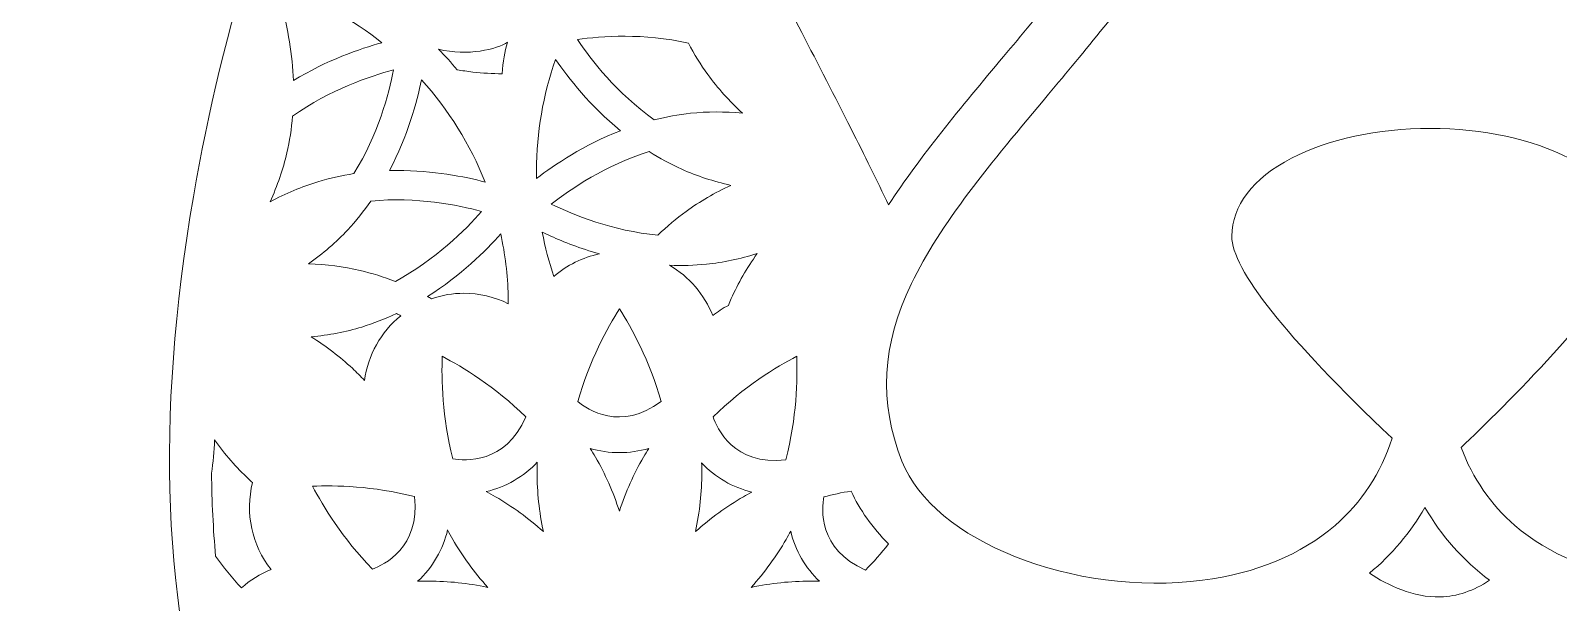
# Model space of a CAD drawing. Header units: millimetres. Extents: x -883 to 1566, y 87 to 598.
# Drawn here: x 89.8 to 274.2, y 395.2 to 464.2 of the extents above; entities that cross this region are included whole.
import ezdxf

# ---------------------------------------------------------------- set-up
doc = ezdxf.new("R2010")
doc.units = ezdxf.units.MM
doc.header["$MEASUREMENT"] = 0
doc.layers.add('Layer 3', color=7, linetype='Continuous')

msp = doc.modelspace()

# ---------------------------------------------------------------- linework, layer by layer
at = {"layer": 'Layer 3', "lineweight": 0}
for points, knots in [([(512.06, 244.42), (500.81, 258.41), (483.74, 265.96), (471.4, 269.82), (458.09, 273.99), (447.55, 274.84), (447.12, 274.9), (447.12, 274.9), (441.19, 275.35), (441.19, 275.35), (441.19, 275.35), (446.17, 272.12), (446.17, 272.12), (446.48, 271.92), (477.17, 251.62), (479.07, 228.7), (479.8, 219.87), (476.13, 211.67), (468.15, 204.32), (459.71, 196.54), (449.96, 193.81), (439.17, 196.2), (428.79, 198.5), (419.85, 204.95), (414.18, 209.96), (407.5, 215.87), (402.65, 222.25), (401.31, 225.5), (401.31, 225.5), (401.04, 226.16), (401.04, 226.16), (401.99, 237.75), (400.88, 248.96), (397.72, 259.52), (395.04, 268.44), (390.91, 276.92), (385.43, 284.71), (382.09, 289.47), (378.67, 293.36), (375.65, 296.42), (373.01, 311.06), (369.09, 324.76), (363.94, 337.36), (363.94, 337.36), (363.95, 337.37), (363.95, 337.37), (363.95, 337.37), (363.93, 337.38), (363.93, 337.38), (363.83, 337.61), (363.74, 337.84), (363.65, 338.07), (363.65, 338.07), (363.6, 338.65), (363.6, 338.65), (367.24, 339.27), (376.9, 341.25), (383.05, 345.72), (386.78, 348.43), (396.12, 356.72), (402.34, 375.11), (406.72, 388.05), (408.55, 402.95), (407.81, 419.6), (407.79, 421.03), (407.7, 422.45), (407.56, 423.87), (407.11, 430.37), (406.29, 437.13), (405.08, 444.13), (397.99, 485.36), (380.06, 523.48), (354.62, 551.48), (341.42, 566), (326.63, 577.35), (310.65, 585.21), (293.75, 593.52), (275.83, 597.76), (257.38, 597.82), (257.38, 597.82), (257.15, 597.82), (257.15, 597.82), (257.15, 597.82), (257.15, 597.82), (257.15, 597.82), (238.7, 597.76), (220.78, 593.52), (203.89, 585.21), (187.9, 577.35), (173.11, 566), (159.91, 551.48), (134.47, 523.48), (116.54, 485.36), (109.45, 444.13), (104.83, 417.32), (105.76, 394.1), (112.19, 375.11), (118.42, 356.72), (127.75, 348.43), (131.48, 345.72), (137.63, 341.25), (147.29, 339.27), (150.93, 338.65), (150.93, 338.65), (150.89, 338.23), (150.89, 338.23), (146.07, 324.81), (142.28, 311.04), (139.52, 297.06), (136.34, 293.91), (132.68, 289.81), (129.1, 284.71), (123.62, 276.92), (119.49, 268.44), (116.81, 259.52), (113.47, 248.36), (112.41, 236.48), (113.67, 224.19), (116.08, 200.65), (124.5, 184.75), (129.53, 175.25), (131.43, 171.66), (132.93, 168.83), (133.11, 167.36), (133.11, 167.24), (132.98, 166.18), (128.83, 163.16), (125.88, 161.03), (121.81, 158.54), (117.5, 155.91), (106.71, 149.32), (94.48, 141.86), (92.07, 135.15), (89.8, 128.81), (89.79, 123.78), (92.07, 120.21), (93.82, 117.47), (96.88, 115.77), (100.94, 115.26), (107.33, 107.82), (124.42, 109.01), (130.47, 109.69), (130.43, 109.28), (130.42, 108.82), (130.43, 108.34), (130.27, 106.94), (130.58, 106.33), (130.79, 105.92), (130.79, 105.92), (130.8, 105.93), (130.8, 105.93), (131.09, 104.91), (131.57, 103.84), (132.34, 102.79), (135.92, 97.9), (144.05, 95.72), (156.52, 96.3), (162.68, 91.24), (169.88, 89.82), (176.04, 89.82), (180.92, 89.82), (185.14, 90.71), (187.67, 91.4), (190.59, 92.2), (194.99, 92.16), (199.65, 92.13), (207.86, 92.07), (216.34, 92.01), (220, 96.38), (220, 96.38), (220.08, 96.49), (220.08, 96.49), (229.9, 110.69), (217.41, 135.42), (212.89, 143.4), (220.39, 142.9), (241.04, 141.67), (257.27, 141.98), (273.49, 141.67), (294.14, 142.9), (301.64, 143.4), (297.12, 135.42), (284.63, 110.69), (294.45, 96.49), (294.45, 96.49), (294.53, 96.38), (294.53, 96.38), (298.19, 92.01), (306.67, 92.07), (314.88, 92.13), (319.54, 92.16), (323.94, 92.2), (326.86, 91.4), (332.59, 89.84), (346.97, 87.24), (358.01, 96.3), (370.48, 95.72), (378.61, 97.9), (382.19, 102.79), (383.01, 103.9), (383.5, 105.03), (383.78, 106.11), (383.95, 106.51), (384.06, 107.01), (384.05, 107.68), (384.12, 108.42), (384.11, 109.1), (384.06, 109.69), (390.12, 109.01), (407.2, 107.82), (413.59, 115.26), (417.65, 115.77), (420.71, 117.47), (422.46, 120.21), (424.74, 123.78), (424.73, 128.81), (422.46, 135.15), (421.29, 138.42), (417.78, 141.86), (413.25, 145.3), (419.04, 143.81), (427.23, 142.02), (436.51, 140.95), (441.35, 140.4), (446.77, 140.01), (452.49, 140.01), (466.56, 140.01), (482.39, 142.37), (495.49, 150.39), (511.06, 159.93), (520.48, 175.88), (523.51, 197.8), (526.04, 216.14), (522.19, 231.82), (512.06, 244.42)], [0, 0, 0, 0, 1, 1, 1, 2, 2, 2, 3, 3, 3, 4, 4, 4, 5, 5, 5, 6, 6, 6, 7, 7, 7, 8, 8, 8, 9, 9, 9, 10, 10, 10, 11, 11, 11, 12, 12, 12, 13, 13, 13, 14, 14, 14, 15, 15, 15, 16, 16, 16, 17, 17, 17, 18, 18, 18, 19, 19, 19, 20, 20, 20, 21, 21, 21, 22, 22, 22, 23, 23, 23, 24, 24, 24, 25, 25, 25, 26, 26, 26, 27, 27, 27, 28, 28, 28, 29, 29, 29, 30, 30, 30, 31, 31, 31, 32, 32, 32, 33, 33, 33, 34, 34, 34, 35, 35, 35, 36, 36, 36, 37, 37, 37, 38, 38, 38, 39, 39, 39, 40, 40, 40, 41, 41, 41, 42, 42, 42, 43, 43, 43, 44, 44, 44, 45, 45, 45, 46, 46, 46, 47, 47, 47, 48, 48, 48, 49, 49, 49, 50, 50, 50, 51, 51, 51, 52, 52, 52, 53, 53, 53, 54, 54, 54, 55, 55, 55, 56, 56, 56, 57, 57, 57, 58, 58, 58, 59, 59, 59, 60, 60, 60, 61, 61, 61, 62, 62, 62, 63, 63, 63, 64, 64, 64, 65, 65, 65, 66, 66, 66, 67, 67, 67, 68, 68, 68, 69, 69, 69, 70, 70, 70, 71, 71, 71, 72, 72, 72, 73, 73, 73, 74, 74, 74, 75, 75, 75, 76, 76, 76, 77, 77, 77, 78, 78, 78, 78]), ([(251.18, 505.14), (250.43, 502.76), (250.06, 500.4), (250.06, 498.11), (250.06, 488.81), (256.27, 481.44), (256.53, 481.13), (256.53, 481.13), (258.07, 479.33), (258.07, 479.33), (258.07, 479.33), (259.61, 481.13), (259.61, 481.13), (259.87, 481.44), (266.09, 488.82), (266.09, 498.11), (266.09, 500.4), (265.71, 502.76), (264.96, 505.14), (266.2, 505.01), (267.42, 505.28), (268.55, 505.93), (269.47, 506.45), (270.13, 507.11), (270.59, 507.82), (272, 502.47), (274.19, 497.29), (277.44, 491.58), (281.51, 484.41), (287.3, 476.33), (296.82, 464.58), (299.09, 461.77), (301.32, 459.11), (303.48, 456.54), (303.48, 456.54), (303.51, 456.5), (303.51, 456.5), (310.52, 448.13), (316.58, 440.9), (320.05, 433.67), (323.63, 426.24), (323.99, 419.44), (321.2, 412.27), (317.43, 402.63), (300.48, 395.92), (284.91, 397.91), (278.5, 398.73), (272.97, 401.01), (268.92, 404.52), (266.01, 407.03), (263.84, 410.18), (262.43, 413.9), (265.02, 416.37), (269.51, 420.75), (273.58, 425.25), (279.77, 432.09), (282.66, 436.59), (282.66, 439.39), (282.66, 443.03), (280.1, 446.37), (275.47, 448.79), (271.04, 451.1), (265.09, 452.38), (258.71, 452.38), (252.33, 452.38), (246.37, 451.1), (241.95, 448.79), (237.31, 446.37), (234.76, 443.03), (234.76, 439.39), (234.76, 435.4), (241.27, 427.2), (254.1, 415.02), (252.73, 410.81), (250.42, 407.28), (247.22, 404.52), (243.17, 401.01), (237.64, 398.73), (231.23, 397.91), (215.66, 395.92), (198.71, 402.63), (194.95, 412.27), (192.15, 419.44), (192.51, 426.24), (196.09, 433.67), (199.57, 440.9), (205.62, 448.13), (212.64, 456.5), (214.8, 459.08), (217.03, 461.75), (219.32, 464.58), (228.24, 475.59), (233.62, 482.99), (237.65, 489.77), (237.65, 489.77), (237.69, 489.75), (237.69, 489.75), (237.69, 489.75), (238.69, 491.5), (238.69, 491.5), (238.75, 491.61), (238.81, 491.72), (238.89, 491.9), (238.89, 491.9), (238.93, 492.01), (238.93, 492.01), (242, 497.49), (244.15, 502.63), (245.54, 507.84), (246, 507.12), (246.66, 506.46), (247.59, 505.93), (248.72, 505.28), (249.94, 505.01), (251.18, 505.14)], [0, 0, 0, 0, 1, 1, 1, 2, 2, 2, 3, 3, 3, 4, 4, 4, 5, 5, 5, 6, 6, 6, 7, 7, 7, 8, 8, 8, 9, 9, 9, 10, 10, 10, 11, 11, 11, 12, 12, 12, 13, 13, 13, 14, 14, 14, 15, 15, 15, 16, 16, 16, 17, 17, 17, 18, 18, 18, 19, 19, 19, 20, 20, 20, 21, 21, 21, 22, 22, 22, 23, 23, 23, 24, 24, 24, 25, 25, 25, 26, 26, 26, 27, 27, 27, 28, 28, 28, 29, 29, 29, 30, 30, 30, 31, 31, 31, 32, 32, 32, 33, 33, 33, 34, 34, 34, 35, 35, 35, 36, 36, 36, 37, 37, 37, 38, 38, 38, 38]), ([(203.5, 472.01), (208.57, 472.76), (213.87, 473.69), (218.73, 475.34), (218.78, 475.36), (218.83, 475.38), (218.88, 475.39), (217.3, 473.37), (215.62, 471.25), (213.82, 469.03), (211.6, 466.28), (209.38, 463.63), (207.22, 461.05), (202.03, 454.86), (197.11, 448.99), (193.34, 443.15), (191.94, 446.09), (190.45, 449.11), (188.81, 452.35), (186.85, 456.23), (184.82, 460.15), (182.86, 463.94), (182.86, 463.94), (181.44, 466.68), (181.44, 466.68), (179.94, 469.59), (178.4, 472.57), (176.93, 475.57), (185.14, 471.4), (194.3, 470.65), (203.5, 472.01)], [0, 0, 0, 0, 1, 1, 1, 2, 2, 2, 3, 3, 3, 4, 4, 4, 5, 5, 5, 6, 6, 6, 7, 7, 7, 8, 8, 8, 9, 9, 9, 10, 10, 10, 10]), ([(120.47, 469.2), (124.73, 467.69), (128.66, 465.52), (132.19, 462.71), (129.57, 461.99), (125.54, 460.61), (121.51, 458.14), (121.39, 461.23), (120.88, 464.38), (119.99, 467.56), (120.15, 468.11), (120.31, 468.65), (120.47, 469.2)], [0, 0, 0, 0, 1, 1, 1, 2, 2, 2, 3, 3, 3, 4, 4, 4, 4]), ([(155.79, 463.1), (158.7, 463.51), (163.8, 463.88), (169.18, 462.67), (169.89, 461.33), (170.67, 460.06), (171.53, 458.88), (172.73, 457.24), (174.12, 455.67), (175.7, 454.22), (173.56, 454.42), (171.47, 454.42), (169.44, 454.21), (168, 454.06), (166.52, 453.79), (165.06, 453.42), (160.56, 456.62), (157.43, 460.66), (155.79, 463.1)], [0, 0, 0, 0, 1, 1, 1, 2, 2, 2, 3, 3, 3, 4, 4, 4, 5, 5, 5, 6, 6, 6, 6]), ([(143.17, 459.18), (142.51, 459.26), (141.89, 459.35), (141.28, 459.44), (140.56, 460.3), (139.81, 461.14), (139.02, 461.94), (142.52, 461.04), (146.13, 461.96), (147.35, 462.77), (147.01, 461.67), (146.79, 460.41), (146.7, 458.98), (145.53, 458.98), (144.35, 459.04), (143.17, 459.18)], [0, 0, 0, 0, 1, 1, 1, 2, 2, 2, 3, 3, 3, 4, 4, 4, 5, 5, 5, 5]), ([(120.73, 449.45), (121.06, 450.85), (121.29, 452.33), (121.42, 453.85), (125.92, 457.06), (130.76, 458.69), (133.6, 459.44), (133.04, 456.55), (131.73, 451.62), (128.82, 446.93), (127.33, 446.7), (125.87, 446.37), (124.47, 445.95), (122.52, 445.36), (120.59, 444.55), (118.7, 443.53), (119.59, 445.49), (120.27, 447.47), (120.73, 449.45)], [0, 0, 0, 0, 1, 1, 1, 2, 2, 2, 3, 3, 3, 4, 4, 4, 5, 5, 5, 6, 6, 6, 6]), ([(153.15, 460.7), (154.69, 458.46), (157.32, 455.11), (160.97, 452.11), (156.57, 450.38), (153.03, 448.02), (150.87, 446.36), (150.86, 446.67), (150.86, 446.98), (150.86, 447.28), (150.86, 451.89), (151.63, 456.39), (153.15, 460.7)], [0, 0, 0, 0, 1, 1, 1, 2, 2, 2, 3, 3, 3, 4, 4, 4, 4]), ([(136.97, 458.25), (140.24, 454.65), (142.86, 450.44), (144.65, 445.92), (142.19, 446.56), (138.38, 447.31), (134.04, 447.31), (133.73, 447.31), (133.42, 447.3), (133.1, 447.3), (135.3, 451.48), (136.42, 455.59), (136.97, 458.25)], [0, 0, 0, 0, 1, 1, 1, 2, 2, 2, 3, 3, 3, 4, 4, 4, 4]), ([(165.5, 439.51), (160, 440.03), (155.28, 441.97), (152.64, 443.26), (154.95, 445.07), (159.18, 447.94), (164.45, 449.59), (165.74, 448.77), (167.06, 448.06), (168.37, 447.47), (170.23, 446.64), (172.22, 445.99), (174.32, 445.52), (172.37, 444.63), (170.56, 443.58), (168.91, 442.38), (167.73, 441.53), (166.59, 440.56), (165.5, 439.51)], [0, 0, 0, 0, 1, 1, 1, 2, 2, 2, 3, 3, 3, 4, 4, 4, 5, 5, 5, 6, 6, 6, 6]), ([(144.22, 442.38), (142.29, 440.16), (138.68, 436.54), (133.82, 433.93), (132.4, 434.48), (130.97, 434.93), (129.57, 435.26), (127.58, 435.72), (125.5, 435.99), (123.35, 436.05), (125.1, 437.3), (126.68, 438.67), (128.08, 440.16), (129.07, 441.22), (130.01, 442.39), (130.87, 443.63), (136.37, 444.15), (141.38, 443.15), (144.22, 442.38)], [0, 0, 0, 0, 1, 1, 1, 2, 2, 2, 3, 3, 3, 4, 4, 4, 5, 5, 5, 6, 6, 6, 6]), ([(146.54, 439.67), (146.61, 439.36), (146.67, 439.06), (146.72, 438.76), (147.2, 436.29), (147.45, 433.77), (147.45, 431.24), (145.77, 432.08), (143.93, 432.5), (142.08, 432.5), (140.76, 432.5), (139.44, 432.29), (138.17, 431.85), (138.01, 431.94), (137.86, 432.03), (137.71, 432.11), (141.71, 434.64), (144.73, 437.63), (146.54, 439.67)], [0, 0, 0, 0, 1, 1, 1, 2, 2, 2, 3, 3, 3, 4, 4, 4, 5, 5, 5, 6, 6, 6, 6]), ([(151.55, 439.86), (151.89, 439.7), (152.24, 439.54), (152.6, 439.38), (154.11, 438.7), (156.12, 437.91), (158.46, 437.26), (156.42, 436.84), (154.52, 435.9), (152.94, 434.53), (152.35, 436.28), (151.89, 438.06), (151.55, 439.86)], [0, 0, 0, 0, 1, 1, 1, 2, 2, 2, 3, 3, 3, 4, 4, 4, 4]), ([(171.35, 436.01), (173.37, 436.22), (175.43, 436.65), (177.48, 437.29), (176.23, 435.54), (175.19, 433.72), (174.36, 431.86), (174.24, 431.61), (174.13, 431.34), (174.01, 431.05), (173.34, 430.7), (172.71, 430.29), (172.12, 429.83), (171.12, 432.36), (169.27, 434.51), (166.9, 435.88), (168.41, 435.82), (169.9, 435.86), (171.35, 436.01)], [0, 0, 0, 0, 1, 1, 1, 2, 2, 2, 3, 3, 3, 4, 4, 4, 5, 5, 5, 6, 6, 6, 6]), ([(129.79, 428.44), (131.18, 428.87), (132.58, 429.41), (133.95, 430.05), (134.12, 429.97), (134.3, 429.89), (134.47, 429.8), (132.07, 427.85), (130.51, 425.03), (130.1, 421.98), (129.62, 422.5), (129.13, 422.99), (128.63, 423.46), (127.14, 424.85), (125.47, 426.12), (123.65, 427.25), (125.78, 427.45), (127.84, 427.85), (129.79, 428.44)], [0, 0, 0, 0, 1, 1, 1, 2, 2, 2, 3, 3, 3, 4, 4, 4, 5, 5, 5, 6, 6, 6, 6]), ([(155.84, 419.46), (157.22, 424.37), (159.43, 428.37), (160.86, 430.64), (162.29, 428.37), (164.51, 424.36), (165.89, 419.46), (160.99, 415.81), (157.02, 418.48), (155.84, 419.46)], [0, 0, 0, 0, 1, 1, 1, 2, 2, 2, 3, 3, 3, 3]), ([(139.48, 424.91), (141.88, 423.64), (145.86, 421.24), (149.55, 417.61), (147.1, 411.87), (142.19, 412.3), (140.76, 412.56), (139.46, 417.56), (139.37, 422.2), (139.48, 424.91)], [0, 0, 0, 0, 1, 1, 1, 2, 2, 2, 3, 3, 3, 3]), ([(182.25, 424.91), (182.36, 422.17), (182.26, 417.47), (180.93, 412.43), (174.64, 411.68), (172.6, 416.32), (172.16, 417.59), (175.85, 421.23), (179.84, 423.64), (182.25, 424.91)], [0, 0, 0, 0, 1, 1, 1, 2, 2, 2, 3, 3, 3, 3]), ([(112.12, 400.81), (111.84, 404.04), (111.67, 407.4), (111.63, 410.81), (111.84, 412.12), (111.96, 413.46), (112, 414.83), (113.25, 413.08), (114.63, 411.5), (116.12, 410.11), (116.27, 409.96), (116.43, 409.82), (116.59, 409.68), (115.66, 406.01), (116.49, 402.14), (118.82, 399.19), (117.51, 398.67), (116.3, 397.93), (115.24, 396.99), (114.1, 398.21), (113.05, 399.5), (112.12, 400.81)], [0, 0, 0, 0, 1, 1, 1, 2, 2, 2, 3, 3, 3, 4, 4, 4, 5, 5, 5, 6, 6, 6, 7, 7, 7, 7]), ([(157.33, 413.81), (159.6, 413.12), (162.13, 413.12), (164.39, 413.81), (164.17, 413.46), (163.96, 413.11), (163.76, 412.76), (162.6, 410.75), (161.63, 408.56), (160.86, 406.23), (160.1, 408.56), (159.13, 410.75), (157.97, 412.76), (157.76, 413.11), (157.55, 413.46), (157.33, 413.81)], [0, 0, 0, 0, 1, 1, 1, 2, 2, 2, 3, 3, 3, 4, 4, 4, 5, 5, 5, 5]), ([(144.78, 408.6), (145.95, 408.86), (147.08, 409.31), (148.14, 409.92), (149.2, 410.53), (150.14, 411.28), (150.95, 412.15), (150.93, 411.72), (150.92, 411.29), (150.92, 410.87), (150.92, 408.55), (151.18, 406.17), (151.68, 403.77), (149.85, 405.41), (147.92, 406.81), (145.91, 407.98), (145.54, 408.19), (145.16, 408.4), (144.78, 408.6)], [0, 0, 0, 0, 1, 1, 1, 2, 2, 2, 3, 3, 3, 4, 4, 4, 5, 5, 5, 6, 6, 6, 6]), ([(170.78, 412.05), (171.58, 411.19), (172.52, 410.45), (173.57, 409.84), (174.6, 409.25), (175.7, 408.81), (176.84, 408.54), (176.49, 408.36), (176.15, 408.17), (175.82, 407.98), (173.8, 406.81), (171.87, 405.41), (170.04, 403.77), (170.55, 406.17), (170.8, 408.55), (170.8, 410.87), (170.8, 411.26), (170.79, 411.66), (170.78, 412.05)], [0, 0, 0, 0, 1, 1, 1, 2, 2, 2, 3, 3, 3, 4, 4, 4, 5, 5, 5, 6, 6, 6, 6]), ([(136.12, 407.99), (136.84, 401.84), (132.42, 399.76), (131.04, 399.26), (127.46, 402.92), (125.08, 406.87), (123.82, 409.25), (126.52, 409.36), (131.14, 409.27), (136.12, 407.99)], [0, 0, 0, 0, 1, 1, 1, 2, 2, 2, 3, 3, 3, 3]), ([(190.56, 399.14), (184.78, 401.61), (185.27, 406.6), (185.53, 407.96), (186.58, 408.24), (187.67, 408.47), (188.81, 408.66), (189.85, 406.41), (191.37, 404.27), (193.34, 402.28), (192.45, 401.16), (191.52, 400.1), (190.56, 399.14)], [0, 0, 0, 0, 1, 1, 1, 2, 2, 2, 3, 3, 3, 4, 4, 4, 4]), ([(251.38, 398.76), (254.07, 401), (256.31, 403.65), (258.07, 406.68), (260.06, 403.25), (262.67, 400.31), (265.84, 397.9), (263.94, 396.62), (261.95, 395.95), (259.91, 395.9), (256.65, 395.82), (253.61, 397.27), (251.38, 398.76)], [0, 0, 0, 0, 1, 1, 1, 2, 2, 2, 3, 3, 3, 4, 4, 4, 4]), ([(137.86, 397.8), (137.41, 397.8), (136.97, 397.79), (136.51, 397.78), (137.41, 398.6), (138.18, 399.56), (138.8, 400.64), (139.41, 401.69), (139.85, 402.81), (140.12, 403.97), (140.32, 403.58), (140.54, 403.2), (140.75, 402.82), (141.91, 400.81), (143.32, 398.88), (144.96, 397.05), (142.56, 397.55), (140.18, 397.8), (137.86, 397.8)], [0, 0, 0, 0, 1, 1, 1, 2, 2, 2, 3, 3, 3, 4, 4, 4, 5, 5, 5, 6, 6, 6, 6]), ([(176.76, 397.05), (178.4, 398.88), (179.81, 400.81), (180.97, 402.82), (181.16, 403.15), (181.35, 403.49), (181.53, 403.84), (181.8, 402.68), (182.24, 401.56), (182.85, 400.51), (183.44, 399.49), (184.16, 398.58), (184.99, 397.78), (184.61, 397.8), (184.24, 397.8), (183.87, 397.8), (181.55, 397.8), (179.17, 397.55), (176.76, 397.05)], [0, 0, 0, 0, 1, 1, 1, 2, 2, 2, 3, 3, 3, 4, 4, 4, 5, 5, 5, 6, 6, 6, 6])]:
    msp.add_open_spline(points, degree=3, knots=knots, dxfattribs=at)

doc.saveas('drawing.dxf')
